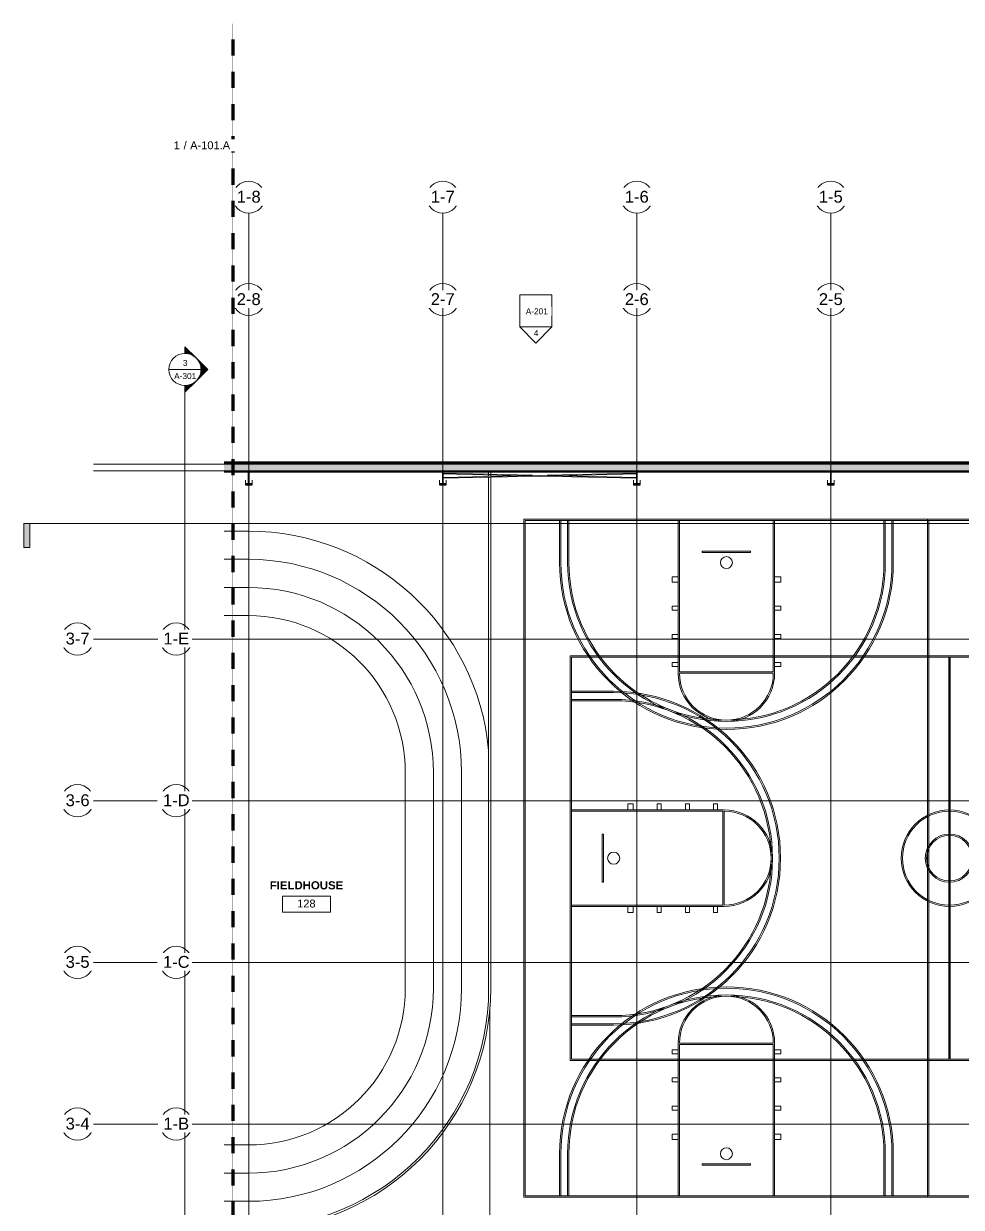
# Model space of a CAD drawing. Header units: inches. Extents: x 23906 to 26716, y -23130 to -20467.
# Drawn here: x 23908 to 25307, y -22233 to -20467 of the extents above; entities that cross this region are included whole.
import ezdxf

# ---------------------------------------------------------------- set-up
doc = ezdxf.new("R2010")
doc.units = ezdxf.units.IN
doc.header["$MEASUREMENT"] = 0
doc.linetypes.add('Dash_2_', pattern=[0.25, 0.125, -0.125])
doc.linetypes.add('Grid Line 1_2_', pattern=[0.875, 0.5, -0.125, 0.125, -0.125])
for name, color, linetype, lineweight in [('A-ANNO-MATC', 214, 'Dash_2_', 140), ('A-AREA-IDEN', 2, 'Continuous', 9), ('A-FLOR', 192, 'Continuous', 13), ('A-FLOR-HRAL', 11, 'Continuous', 9), ('A-FLOR-OTLN', 90, 'Continuous', 9), ('A-WALL', 113, 'Continuous', 13), ('A-WALL-PATT', 111, 'Continuous', 50), ('G-ANNO-SYMB', 111, 'Continuous', 9), ('L-SITE-WALL', 31, 'Continuous', 13), ('S-BEAM', 12, 'Continuous', 9), ('S-GRID', 1, 'Continuous', 9), ('S-GRID-IDEN', 1, 'Continuous', 9)]:
    doc.layers.add(name, color=color, linetype=linetype, lineweight=lineweight)
doc.styles.add('Arial', font='arial.ttf', dxfattribs={"height": 17.703593})
doc.styles.add('Arial_1', font='arial.ttf', dxfattribs={"height": 8.851796})
doc.styles.add('Arial_2', font='arial.ttf', dxfattribs={"height": 11.802395})
doc.styles.add('Arial_3', font='arial.ttf', dxfattribs={"height": 0.122942})
doc.styles.add('Arial_B_1', font='arialbd.ttf', dxfattribs={"height": 12.177074})
pattern_1 = [(225, (25112.39, -22360.053), (9.503515, -9.503515), []), (225, (25112.39, -22374.453), (9.503515, -9.503515), [])]
pattern_2 = [(225, (24822.89, -22360.053), (9.503515, -9.503515), []), (225, (24822.89, -22374.453), (9.503515, -9.503515), [])]
pattern_3 = [(225, (24533.39, -22360.053), (9.503515, -9.503515), []), (225, (24533.39, -22374.453), (9.503515, -9.503515), [])]
pattern_4 = [(225, (24243.89, -22360.053), (9.503515, -9.503515), []), (225, (24243.89, -22374.453), (9.503515, -9.503515), [])]

# ---------------------------------------------------------------- blocks, each defined once
blk = doc.blocks.new('Top Rail Type - Top Rail_Internal_-939601-Enlarged First Floor Plan _East_')
at = {"layer": 'A-FLOR-HRAL'}
for p, q in [((24601.9, -21135.1), (24601.9, -21139.2)), ((24601.9, -21140.2), (24601.9, -21142.4)), ((24604.9, -21135.1), (24604.9, -21139.3)), ((24604.9, -21140.3), (24604.9, -21142.4)), ((24601.9, -21143.4), (24601.9, -21906.1)), ((24604.9, -21143.4), (24604.9, -21906.1)), ((24243.4, -22264.5), (24207.1, -22264.5)), ((24243.4, -22267.6), (24207.1, -22267.6))]:
    blk.add_line(p, q, dxfattribs=at)
for radius in [358.5, 361.5]:
    blk.add_arc((24243.4, -21906.1), radius, 270, 0, dxfattribs=at)
blk = doc.blocks.new('columns and girder2 - one-V10-Enlarged First Floor Plan _East_')
at = {"layer": 'S-BEAM'}
h = blk.add_hatch(dxfattribs=at)
h.set_pattern_fill('FP_15', color=256, style=0, pattern_type=2)
h.set_pattern_definition(pattern_1)
h.paths.add_polyline_path([(-5, -1.2), (-5, -2), (5, -2), (5, -1.2), (0, -1.2)], flags=0)
h.paths.add_polyline_path([(-5, -17), (-5, -18.5), (5, -18.5), (5, -17)], flags=0)
h.paths.add_polyline_path([(5, -1204.9), (-5, -1204.9), (-5, -1206.4), (5, -1206.4)], flags=0)
h.paths.add_polyline_path([(5, -1224.3), (-5, -1224.3), (-5, -1225), (5, -1225)], flags=0)
h = blk.add_hatch(dxfattribs=at)
h.set_pattern_fill('FP_15', color=256, style=0, pattern_type=2)
h.set_pattern_definition(pattern_1)
h.paths.add_polyline_path([(-0.6, -2), (-0.6, -17), (0.6, -17), (0.6, -2)], flags=0)
h.paths.add_polyline_path([(0.6, -1206.4), (-0.6, -1206.4), (-0.6, -1224.3), (0.6, -1224.3)], flags=0)
at = {"layer": 'S-BEAM', "lineweight": 30}
for p, q in [((-5, -1.2), (-5, -2)), ((-5, -2), (5, -2)), ((5, -17), (-5, -17)), ((-5, -17), (-5, -18.5)), ((0.6, -2), (-0.6, -2)), ((-0.6, -2), (-0.6, -17)), ((-0.6, -17), (0.6, -17)), ((0.6, -17), (0.6, -2)), ((5, -2), (5, -1.2)), ((5, -18.5), (5, -17)), ((-5, -18.5), (5, -18.5)), ((5, -1204.9), (-5, -1204.9)), ((-5, -1204.9), (-5, -1206.4)), ((-5, -1206.4), (5, -1206.4)), ((0.6, -1206.4), (-0.6, -1206.4)), ((-0.6, -1206.4), (-0.6, -1224.3)), ((0.6, -1224.3), (0.6, -1206.4)), ((5, -1206.4), (5, -1204.9)), ((5, -1224.3), (-5, -1224.3)), ((-5, -1224.3), (-5, -1225)), ((-0.6, -1224.3), (0.6, -1224.3)), ((5, -1225), (5, -1224.3))]:
    blk.add_line(p, q, dxfattribs=at)
at = {"layer": 'S-BEAM'}
for p, q in [((-5, -17), (-5, -10.4)), ((5, -10.4), (5, -17)), ((-5, -1212.1), (-5, -1206.4)), ((5, -1206.4), (5, -1212.1))]:
    blk.add_line(p, q, dxfattribs=at)
blk = doc.blocks.new('columns and girder2 - one-V11-Enlarged First Floor Plan _East_')
at = {"layer": 'S-BEAM'}
h = blk.add_hatch(dxfattribs=at)
h.set_pattern_fill('FP_16', color=256, style=0, pattern_type=2)
h.set_pattern_definition(pattern_2)
h.paths.add_polyline_path([(5, -1.2), (-5, -1.2), (-5, -2), (5, -2)], flags=0)
h.paths.add_polyline_path([(5, -17), (-5, -17), (-5, -18.5), (5, -18.5)], flags=0)
h.paths.add_polyline_path([(5, -1204.9), (-5, -1204.9), (-5, -1206.4), (5, -1206.4)], flags=0)
h.paths.add_polyline_path([(5, -1224.3), (-5, -1224.3), (-5, -1225), (5, -1225)], flags=0)
h = blk.add_hatch(dxfattribs=at)
h.set_pattern_fill('FP_16', color=256, style=0, pattern_type=2)
h.set_pattern_definition(pattern_2)
h.paths.add_polyline_path([(0.6, -2), (-0.6, -2), (-0.6, -17), (0.6, -17), (0.6, -5.7), (0, -5.7), (-0.2, -5.6), (-0.3, -5.4), (-0.4, -5.2), (-0.3, -5), (-0.2, -4.8), (-0.1, -4.8), (0.1, -4.7), (0.6, -4.7), (0.6, -4)], flags=0)
h.paths.add_polyline_path([(0.6, -1206.4), (-0.6, -1206.4), (-0.6, -1224.3), (0.6, -1224.3), (0.6, -1216.2), (0, -1216.2), (-0.3, -1216.1), (-0.4, -1215.7), (-0.3, -1215.4), (0, -1215.2), (0.6, -1215.2), (0.6, -1214.4)], flags=0)
at = {"layer": 'S-BEAM', "lineweight": 30}
for p, q in [((-5, -1.2), (-5, -2)), ((-5, -2), (5, -2)), ((5, -17), (-5, -17)), ((-5, -17), (-5, -18.5)), ((0.6, -2), (-0.6, -2)), ((-0.6, -2), (-0.6, -17)), ((-0.6, -17), (0.6, -17)), ((0.6, -4.7), (0.6, -2)), ((0.6, -17), (0.6, -5.7)), ((5, -2), (5, -1.2)), ((5, -18.5), (5, -17)), ((-5, -18.5), (5, -18.5)), ((5, -1204.9), (-5, -1204.9)), ((-5, -1204.9), (-5, -1206.4)), ((-5, -1206.4), (5, -1206.4)), ((0.6, -1206.4), (-0.6, -1206.4)), ((-0.6, -1206.4), (-0.6, -1224.3)), ((0.6, -1215.2), (0.6, -1206.4)), ((0.6, -1224.3), (0.6, -1216.2)), ((5, -1206.4), (5, -1204.9)), ((5, -1224.3), (-5, -1224.3)), ((-5, -1224.3), (-5, -1225)), ((-0.6, -1224.3), (0.6, -1224.3)), ((5, -1225), (5, -1224.3))]:
    blk.add_line(p, q, dxfattribs=at)
at = {"layer": 'S-BEAM'}
for p, q in [((-5, -17), (-5, -10.4)), ((5, -10.4), (5, -17)), ((-5, -1212.1), (-5, -1206.4)), ((5, -1206.4), (5, -1212.1))]:
    blk.add_line(p, q, dxfattribs=at)
blk = doc.blocks.new('columns and girder2 - one-V12-Enlarged First Floor Plan _East_')
at = {"layer": 'S-BEAM'}
h = blk.add_hatch(dxfattribs=at)
h.set_pattern_fill('FP_17', color=256, style=0, pattern_type=2)
h.set_pattern_definition(pattern_3)
h.paths.add_polyline_path([(5, -0.5), (-5, -0.5), (-5, -2), (5, -2)], flags=0)
h.paths.add_polyline_path([(-5, -17), (-5, -18.5), (5, -18.5), (5, -17)], flags=0)
h.paths.add_polyline_path([(-5, -1204.9), (-5, -1206.4), (5, -1206.4), (5, -1204.9)], flags=0)
h.paths.add_polyline_path([(5, -1224.3), (-5, -1224.3), (-5, -1225), (5, -1225)], flags=0)
h = blk.add_hatch(dxfattribs=at)
h.set_pattern_fill('FP_17', color=256, style=0, pattern_type=2)
h.set_pattern_definition(pattern_3)
h.paths.add_polyline_path([(0.6, -2), (-0.6, -2), (-0.6, -4.7), (0, -4.7), (0.3, -4.9), (0.4, -5.3), (0.3, -5.6), (0, -5.7), (-0.6, -5.7), (-0.6, -17), (0.6, -17), (0.6, -4)], flags=0)
h.paths.add_polyline_path([(-0.6, -1206.4), (-0.6, -1215.2), (-0.3, -1215.2), (0, -1215.4), (0.1, -1215.7), (0, -1216.1), (-0.3, -1216.2), (-0.6, -1216.2), (-0.6, -1224.3), (0.6, -1224.3), (0.6, -1206.4)], flags=0)
at = {"layer": 'S-BEAM', "lineweight": 30}
for p, q in [((5, -0.5), (-5, -0.5)), ((-5, -0.5), (-5, -2)), ((-5, -2), (5, -2)), ((5, -17), (-5, -17)), ((-5, -17), (-5, -18.5)), ((0.6, -2), (-0.6, -2)), ((-0.6, -2), (-0.6, -4.7)), ((-0.6, -5.7), (-0.6, -17)), ((-0.6, -17), (0.6, -17)), ((0.6, -17), (0.6, -2)), ((5, -2), (5, -0.5)), ((5, -18.5), (5, -17)), ((-5, -18.5), (5, -18.5)), ((5, -1204.9), (-5, -1204.9)), ((-5, -1204.9), (-5, -1206.4)), ((-5, -1206.4), (5, -1206.4)), ((0.6, -1206.4), (-0.6, -1206.4)), ((-0.6, -1206.4), (-0.6, -1215.2)), ((-0.6, -1216.2), (-0.6, -1224.3)), ((0.6, -1224.3), (0.6, -1206.4)), ((5, -1206.4), (5, -1204.9)), ((5, -1224.3), (-5, -1224.3)), ((-5, -1224.3), (-5, -1225)), ((-0.6, -1224.3), (0.6, -1224.3)), ((5, -1225), (5, -1224.3))]:
    blk.add_line(p, q, dxfattribs=at)
at = {"layer": 'S-BEAM'}
for p, q in [((-5, -17), (-5, -10.4)), ((5, -10.4), (5, -17)), ((-5, -1212.1), (-5, -1206.4)), ((5, -1206.4), (5, -1212.1))]:
    blk.add_line(p, q, dxfattribs=at)
blk = doc.blocks.new('columns and girder2 - one-V13-Enlarged First Floor Plan _East_')
at = {"layer": 'S-BEAM'}
h = blk.add_hatch(dxfattribs=at)
h.set_pattern_fill('FP_18', color=256, style=0, pattern_type=2)
h.set_pattern_definition(pattern_4)
h.paths.add_polyline_path([(-5, -0.5), (-5, -2), (5, -2), (5, -0.5)], flags=0)
h.paths.add_polyline_path([(5, -17), (-5, -17), (-5, -18.5), (5, -18.5)], flags=0)
h.paths.add_polyline_path([(-5, -1204.9), (-5, -1206.4), (5, -1206.4), (5, -1204.9)], flags=0)
h.paths.add_polyline_path([(5, -1224.3), (-5, -1224.3), (-5, -1225), (5, -1225)], flags=0)
h = blk.add_hatch(dxfattribs=at)
h.set_pattern_fill('FP_18', color=256, style=0, pattern_type=2)
h.set_pattern_definition(pattern_4)
h.paths.add_polyline_path([(0.6, -2), (-0.6, -2), (-0.6, -17), (0.6, -17)], flags=0)
h.paths.add_polyline_path([(-0.6, -1206.4), (-0.6, -1224.3), (0.6, -1224.3), (0.6, -1206.4)], flags=0)
at = {"layer": 'S-BEAM', "lineweight": 30}
for p, q in [((5, -0.5), (-5, -0.5)), ((-5, -0.5), (-5, -2)), ((-5, -2), (5, -2)), ((5, -17), (-5, -17)), ((-5, -17), (-5, -18.5)), ((0.6, -2), (-0.6, -2)), ((-0.6, -2), (-0.6, -17)), ((-0.6, -17), (0.6, -17)), ((0.6, -17), (0.6, -2)), ((5, -2), (5, -0.5)), ((5, -18.5), (5, -17)), ((-5, -18.5), (5, -18.5)), ((5, -1204.9), (-5, -1204.9)), ((-5, -1204.9), (-5, -1206.4)), ((-5, -1206.4), (5, -1206.4)), ((0.6, -1206.4), (-0.6, -1206.4)), ((-0.6, -1206.4), (-0.6, -1224.3)), ((0.6, -1224.3), (0.6, -1206.4)), ((5, -1206.4), (5, -1204.9)), ((5, -1224.3), (-5, -1224.3)), ((-5, -1224.3), (-5, -1225)), ((-0.6, -1224.3), (0.6, -1224.3)), ((5, -1225), (5, -1224.3))]:
    blk.add_line(p, q, dxfattribs=at)
at = {"layer": 'S-BEAM'}
for p, q in [((-5, -17), (-5, -10.4)), ((5, -10.4), (5, -17)), ((-5, -1212.1), (-5, -1206.4)), ((5, -1206.4), (5, -1212.1))]:
    blk.add_line(p, q, dxfattribs=at)
blk = doc.blocks.new('Round Bar - 1_-1262143-Enlarged First Floor Plan _East_')
at = {"layer": 'S-BEAM'}
for p, q in [((24822.3, -21137.8), (24533.7, -21143.8)), ((24533.7, -21144.8), (24678.6, -21141.8)), ((24702.2, -21141.3), (24822.3, -21138.8))]:
    blk.add_line(p, q, dxfattribs=at)
for start_param, end_param in [(0, 3.141593), (3.141593, 6.283185)]:
    blk.add_ellipse((24533.7, -21144.3), major_axis=(-0.01, 0.5), ratio=0.802206, start_param=start_param, end_param=end_param, dxfattribs=at)
blk = doc.blocks.new('Round Bar - 1_-1262172-Enlarged First Floor Plan _East_')
at = {"layer": 'S-BEAM'}
for p, q in [((24822.9, -21143.8), (24534, -21137.8)), ((24534, -21138.8), (24654.4, -21141.3)), ((24677.9, -21141.8), (24822.9, -21144.8))]:
    blk.add_line(p, q, dxfattribs=at)
for start_param, end_param in [(0, 3.141593), (3.141593, 6.283185)]:
    blk.add_ellipse((24822.9, -21144.3), major_axis=(0.01, 0.5), ratio=0.802206, start_param=start_param, end_param=end_param, dxfattribs=at)
blk = doc.blocks.new('Grid - Grid Head - Circle-14747-Enlarged First Floor Plan _East_')
at = {"layer": 'S-GRID-IDEN'}
blk.add_circle((0, 0), 0.25, dxfattribs=at)
blk = doc.blocks.new('Section - Section Head - Filled-1526-Enlarged First Floor Plan _East_')
at = {"layer": 'G-ANNO-SYMB'}
h = blk.add_hatch(color=256, dxfattribs=at)
edge = h.paths.add_edge_path(flags=0)
edge.add_line((-0.427, 0.177), (-0.25, 0.354))
edge.add_line((-0.25, 0.354), (-0.25, 0.25))
edge.add_arc((-0.25, 0), 0.25, 90, 135)
h = blk.add_hatch(color=256, dxfattribs=at)
edge = h.paths.add_edge_path(flags=0)
edge.add_arc((-0.25, 0), 0.25, 45, 90)
edge.add_line((-0.25, 0.25), (-0.25, 0.354))
edge.add_line((-0.25, 0.354), (-0.073, 0.177))
h = blk.add_hatch(color=256, dxfattribs=at)
edge = h.paths.add_edge_path(flags=0)
edge.add_arc((-0.25, 0), 0.25, 137.9216, 180)
edge.add_line((-0.5, 0), (-0.604, 0))
edge.add_line((-0.604, 0), (-0.436, 0.168))
h = blk.add_hatch(color=256, dxfattribs=at)
edge = h.paths.add_edge_path(flags=0)
edge.add_line((-0.064, 0.168), (0.104, 0))
edge.add_line((0.104, 0), (0, 0))
edge.add_arc((-0.25, 0), 0.25, 0, 42.0784)
for p, q in [((-0.25, 0.354), (-0.604, 0)), ((-0.25, 0.354), (-0.427, 0.177)), ((-0.25, 0.354), (0.104, 0)), ((-0.25, 0.25), (-0.25, 0.354)), ((-0.073, 0.177), (-0.25, 0.354)), ((-0.25, 0.354), (-0.25, 0.25)), ((-0.436, 0.168), (-0.604, 0)), ((-0.604, 0), (-0.5, 0)), ((0.104, 0), (-0.064, 0.168)), ((0, 0), (0.104, 0)), ((-0.5, 0), (-0.604, 0)), ((0, 0), (0.104, 0))]:
    blk.add_line(p, q, dxfattribs=at)
for start, end in [(360, 180), (90, 135), (45, 90), (137.9216, 180), (180, 360), (0, 42.0784)]:
    blk.add_arc((-0.25, 0), 0.25, start, end, dxfattribs=at)
blk = doc.blocks.new('Elevation - Detail Number-93309-Enlarged First Floor Plan _East_')
at = {"layer": 'G-ANNO-SYMB'}
for p, q in [((-0.25, -0.25), (-0.25, 0.25)), ((-0.25, 0.25), (0.25, 0.25)), ((0.25, 0.25), (0.25, -0.25)), ((0.25, -0.25), (-0.25, -0.25))]:
    blk.add_line(p, q, dxfattribs=at)
blk = doc.blocks.new('Elevation - Detail Number-93036-Enlarged First Floor Plan _East_')
at = {"layer": 'G-ANNO-SYMB'}
for p, q in [((0, 0.25), (-0.25, 0)), ((0.25, 0), (0, 0.25)), ((-0.25, 0), (0.25, 0))]:
    blk.add_line(p, q, dxfattribs=at)
blk = doc.blocks.new('Section - 3_32_ x 3_8_-18514-Enlarged First Floor Plan _East_')
at = {"layer": 'G-ANNO-SYMB'}
blk.add_hatch(color=256, dxfattribs=at).paths.add_polyline_path([(0, 0.375), (0, 0), (-0.09375, 0), (-0.09375, 0.375)], flags=0)
for p, q in [((0, 0.375), (-0.09375, 0.375)), ((-0.09375, 0.375), (-0.09375, 0)), ((0, 0), (0, 0.375)), ((-0.09375, 0), (0, 0))]:
    blk.add_line(p, q, dxfattribs=at)
blk = doc.blocks.new('Room Tag - Room Tag-1304355-Enlarged First Floor Plan _East_')
at = {"layer": 'A-AREA-IDEN'}
for p, q in [((-0.375, -0.0625), (-0.375, -0.3125)), ((-0.375, -0.0625), (0.375, -0.0625)), ((0.375, -0.0625), (0.375, -0.3125)), ((-0.375, -0.3125), (0.375, -0.3125))]:
    blk.add_line(p, q, dxfattribs=at)
blk = doc.blocks.new('View Reference - View Reference-80209-Enlarged First Floor Plan _East_')
at = {"layer": 'G-ANNO-SYMB', "insert": (0.003, 0.066), "char_height": 0.123, "width": 0.057, "attachment_point": 2, "line_spacing_factor": 0.938532, "style": 'Arial_3', "bg_fill": 3, "box_fill_scale": 1.25, "bg_fill_color": 0, "bg_fill_transparency": 0}
blk.add_mtext('/', dxfattribs=at)

msp = doc.modelspace()

# ---------------------------------------------------------------- hatches: boundary and pattern name
at = {"layer": 'A-WALL-PATT', "lineweight": 9}
h = msp.add_hatch(dxfattribs=at)
h.set_pattern_fill('FP_10', color=256, style=0, pattern_type=2)
h.set_pattern_definition([(0, (0, 0), (0, 12), []), (90, (0, 0), (-12, 7e-16), [])])
h.paths.add_polyline_path([(25968.8, -21124.3), (25981, -21124.3), (25981, -21123.3), (25968.8, -21123.3)], flags=0)
h.paths.add_polyline_path([(24476.7, -21124.3), (25932.8, -21124.3), (25932.8, -21123.3), (24207.1, -21123.3), (24207.1, -21124.3)], flags=0)
h = msp.add_hatch(dxfattribs=at)
h.set_pattern_fill('FP_9', color=256, style=0, pattern_type=2)
h.set_pattern_definition([(161.57, (0.48, 0.48), (-3.839953776, -1.544e-05), [0, -27.322, 3.034, 0]), (18.43, (-0.48, 0.48), (-3.839953776, 1.544e-05), [0, -27.322, 3.034, 0]), (108.43, (0.48, 0.48), (1.919622, -9.60052459), [9.106, -21.25]), (71.57, (-0.48, 0.48), (1.919622, 9.60052459), [9.106, -21.25])])
h.paths.add_polyline_path([(24813.7, -21134.3), (25932.8, -21134.3), (25932.8, -21124.3), (24207.1, -21124.3), (24207.1, -21134.3), (24746.3, -21134.3)], flags=0)
h.paths.add_polyline_path([(25981, -21134.3), (25981, -21124.3), (25968.8, -21124.3), (25968.8, -21134.3)], flags=0)

# ---------------------------------------------------------------- linework, layer by layer
at = {"layer": 'A-FLOR'}
msp.add_line((24603.4, -21938.5), (24603.4, -22266.1), dxfattribs=at)
at = {"layer": 'A-FLOR-OTLN'}
for p, q in [((24654.6, -21206.1), (25924.2, -21206.1)), ((24654.6, -21206.1), (24654.6, -22218.1)), ((24656.6, -21208.1), (24656.6, -22216.1)), ((24656.6, -21208.1), (25922.2, -21208.1)), ((24707.6, -21271.1), (24707.6, -21208.1)), ((24709.6, -21271.1), (24709.6, -21208.1)), ((24719.6, -21271.1), (24719.6, -21208.1)), ((24721.6, -21271.1), (24721.6, -21208.1)), ((24884.6, -21436.1), (24884.6, -21208.1)), ((24886.6, -21434.1), (24886.6, -21208.1)), ((25026.6, -21434.1), (25026.6, -21208.1)), ((25028.6, -21436.1), (25028.6, -21208.1)), ((25191.6, -21271.1), (25191.6, -21208.1)), ((25193.6, -21271.1), (25193.6, -21208.1)), ((25203.6, -21271.1), (25203.6, -21208.1)), ((25205.6, -21271.1), (25205.6, -21208.1)), ((25256.6, -21206.1), (25256.6, -22218.1)), ((25258.6, -21208.1), (25258.6, -22216.1)), ((24207.1, -21224.1), (24243.4, -21224.1)), ((24207.1, -21266.1), (24243.4, -21266.1)), ((24920.6, -21254.1), (24992.6, -21254.1)), ((24920.6, -21256.1), (24920.6, -21254.1)), ((24920.6, -21256.1), (24992.6, -21256.1)), ((24992.6, -21256.1), (24992.6, -21254.1)), ((24884.6, -21292.1), (24875.6, -21292.1)), ((24875.6, -21300.1), (24875.6, -21292.1)), ((24884.6, -21300.1), (24875.6, -21300.1)), ((25028.6, -21292.1), (25037.6, -21292.1)), ((25028.6, -21300.1), (25037.6, -21300.1)), ((25037.6, -21300.1), (25037.6, -21292.1)), ((24207.1, -21308.1), (24243.4, -21308.1)), ((24884.6, -21336.1), (24875.6, -21336.1)), ((24875.6, -21342.1), (24875.6, -21336.1)), ((25028.6, -21336.1), (25037.6, -21336.1)), ((25037.6, -21342.1), (25037.6, -21336.1)), ((24207.1, -21350.1), (24243.4, -21350.1)), ((24884.6, -21342.1), (24875.6, -21342.1)), ((25028.6, -21342.1), (25037.6, -21342.1)), ((24884.6, -21378.1), (24875.6, -21378.1)), ((24875.6, -21384.1), (24875.6, -21378.1)), ((24884.6, -21384.1), (24875.6, -21384.1)), ((25028.6, -21378.1), (25037.6, -21378.1)), ((25028.6, -21384.1), (25037.6, -21384.1)), ((25037.6, -21384.1), (25037.6, -21378.1)), ((25855.4, -21410.1), (24723.4, -21410.1)), ((24723.4, -21410.1), (24723.4, -22014.1)), ((24725.4, -21412.1), (24725.4, -22012.1)), ((25853.4, -21412.1), (24725.4, -21412.1)), ((24884.6, -21420.1), (24875.6, -21420.1)), ((24875.6, -21426.1), (24875.6, -21420.1)), ((25028.6, -21420.1), (25037.6, -21420.1)), ((25037.6, -21426.1), (25037.6, -21420.1)), ((25288.4, -21412.1), (25288.4, -22012.1)), ((25289.4, -21412.1), (25289.4, -22012.1)), ((25290.4, -21412.1), (25290.4, -22012.1)), ((24884.6, -21426.1), (24875.6, -21426.1)), ((24886.6, -21434.1), (25026.6, -21434.1)), ((24886.6, -21436.1), (25026.6, -21436.1)), ((25028.6, -21426.1), (25037.6, -21426.1)), ((24788.4, -21463.1), (24725.4, -21463.1)), ((24788.4, -21465.1), (24725.4, -21465.1)), ((24788.4, -21475.1), (24725.4, -21475.1)), ((24788.4, -21477.1), (24725.4, -21477.1)), ((24477.4, -21584.1), (24477.4, -21906.1)), ((24519.4, -21584.1), (24519.4, -21906.1)), ((24561.4, -21584.1), (24561.4, -21906.1)), ((24809.4, -21640.1), (24809.4, -21631.1)), ((24817.4, -21631.1), (24809.4, -21631.1)), ((24817.4, -21640.1), (24817.4, -21631.1)), ((24853.4, -21640.1), (24853.4, -21631.1)), ((24859.4, -21631.1), (24853.4, -21631.1)), ((24859.4, -21640.1), (24859.4, -21631.1)), ((24895.4, -21640.1), (24895.4, -21631.1)), ((24901.4, -21631.1), (24895.4, -21631.1)), ((24901.4, -21640.1), (24901.4, -21631.1)), ((24937.4, -21640.1), (24937.4, -21631.1)), ((24943.4, -21631.1), (24937.4, -21631.1)), ((24943.4, -21640.1), (24943.4, -21631.1)), ((24953.4, -21640.1), (24725.4, -21640.1)), ((24951.4, -21642.1), (24725.4, -21642.1)), ((24951.4, -21782.1), (24951.4, -21642.1)), ((24953.4, -21782.1), (24953.4, -21642.1)), ((24771.4, -21748.1), (24771.4, -21676.1)), ((24773.4, -21676.1), (24771.4, -21676.1)), ((24773.4, -21748.1), (24773.4, -21676.1)), ((24773.4, -21748.1), (24771.4, -21748.1)), ((24951.4, -21782.1), (24725.4, -21782.1)), ((24953.4, -21784.1), (24725.4, -21784.1)), ((24809.4, -21784.1), (24809.4, -21793.1)), ((24817.4, -21793.1), (24809.4, -21793.1)), ((24817.4, -21784.1), (24817.4, -21793.1)), ((24853.4, -21784.1), (24853.4, -21793.1)), ((24859.4, -21793.1), (24853.4, -21793.1)), ((24859.4, -21784.1), (24859.4, -21793.1)), ((24895.4, -21784.1), (24895.4, -21793.1)), ((24901.4, -21793.1), (24895.4, -21793.1)), ((24901.4, -21784.1), (24901.4, -21793.1)), ((24937.4, -21784.1), (24937.4, -21793.1)), ((24943.4, -21793.1), (24937.4, -21793.1)), ((24943.4, -21784.1), (24943.4, -21793.1)), ((24788.4, -21947.1), (24725.4, -21947.1)), ((24788.4, -21949.1), (24725.4, -21949.1)), ((24788.4, -21959.1), (24725.4, -21959.1)), ((24788.4, -21961.1), (24725.4, -21961.1)), ((24884.6, -21988.1), (24884.6, -22216.1)), ((24886.6, -21988.1), (25026.6, -21988.1)), ((24886.6, -21990.1), (25026.6, -21990.1)), ((24886.6, -21990.1), (24886.6, -22216.1)), ((25026.6, -21990.1), (25026.6, -22216.1)), ((25028.6, -21988.1), (25028.6, -22216.1)), ((24875.6, -21998.1), (24875.6, -22004.1)), ((24884.6, -21998.1), (24875.6, -21998.1)), ((24884.6, -22004.1), (24875.6, -22004.1)), ((25028.6, -21998.1), (25037.6, -21998.1)), ((25028.6, -22004.1), (25037.6, -22004.1)), ((25037.6, -21998.1), (25037.6, -22004.1)), ((24723.4, -22014.1), (25855.4, -22014.1)), ((24725.4, -22012.1), (25853.4, -22012.1)), ((24875.6, -22040.1), (24875.6, -22046.1)), ((24884.6, -22040.1), (24875.6, -22040.1)), ((25028.6, -22040.1), (25037.6, -22040.1)), ((25037.6, -22040.1), (25037.6, -22046.1)), ((24884.6, -22046.1), (24875.6, -22046.1)), ((25028.6, -22046.1), (25037.6, -22046.1)), ((24875.6, -22082.1), (24875.6, -22088.1)), ((24884.6, -22082.1), (24875.6, -22082.1)), ((24884.6, -22088.1), (24875.6, -22088.1)), ((25028.6, -22082.1), (25037.6, -22082.1)), ((25028.6, -22088.1), (25037.6, -22088.1)), ((25037.6, -22082.1), (25037.6, -22088.1)), ((24875.6, -22124.1), (24875.6, -22132.1)), ((24884.6, -22124.1), (24875.6, -22124.1)), ((25028.6, -22124.1), (25037.6, -22124.1)), ((25037.6, -22124.1), (25037.6, -22132.1)), ((24243.4, -22140.1), (24207.1, -22140.1)), ((24884.6, -22132.1), (24875.6, -22132.1)), ((25028.6, -22132.1), (25037.6, -22132.1)), ((24707.6, -22153.1), (24707.6, -22216.1)), ((24709.6, -22153.1), (24709.6, -22216.1)), ((24719.6, -22153.1), (24719.6, -22216.1)), ((24721.6, -22153.1), (24721.6, -22216.1)), ((25191.6, -22153.1), (25191.6, -22216.1)), ((25193.6, -22153.1), (25193.6, -22216.1)), ((25203.6, -22153.1), (25203.6, -22216.1)), ((25205.6, -22153.1), (25205.6, -22216.1)), ((24243.4, -22182.1), (24207.1, -22182.1)), ((24920.6, -22168.1), (24992.6, -22168.1)), ((24920.6, -22168.1), (24920.6, -22170.1)), ((24920.6, -22170.1), (24992.6, -22170.1)), ((24992.6, -22168.1), (24992.6, -22170.1)), ((24654.6, -22218.1), (25924.2, -22218.1)), ((24656.6, -22216.1), (25922.2, -22216.1)), ((24243.4, -22224.1), (24207.1, -22224.1))]:
    msp.add_line(p, q, dxfattribs=at)
for centre, radius in [((24956.6, -21271.1), 9), ((25289.4, -21712.1), 72), ((25289.4, -21712.1), 70), ((25289.4, -21712.1), 36), ((25289.4, -21712.1), 34), ((24788.4, -21712.1), 9), ((24956.6, -22153.1), 9)]:
    msp.add_circle(centre, radius, dxfattribs=at)
for centre, radius, start, end in [((24243.4, -21584.1), 360, 5.2236, 90), ((24243.4, -21584.1), 318, 0, 90), ((24956.6, -21271.1), 249, 180, 270), ((24956.6, -21271.1), 247, 180, 270), ((24956.6, -21271.1), 237, 180, 270), ((24956.6, -21271.1), 235, 180, 270), ((24956.6, -21271.1), 247, 270, 0), ((24956.6, -21271.1), 249, 270, 0), ((24956.6, -21271.1), 235, 270, 0), ((24956.6, -21271.1), 237, 270, 0), ((24243.4, -21584.1), 276, 0, 90), ((24243.4, -21584.1), 234, 0, 90), ((24956.6, -21436.1), 72, 180, 0), ((24956.6, -21436.1), 70, 180, 0), ((24788.4, -21712.1), 249, 0, 90), ((24788.4, -21712.1), 247, 0, 90), ((24788.4, -21712.1), 237, 0, 90), ((24788.4, -21712.1), 235, 0, 90), ((24953.4, -21712.1), 72, 270, 90), ((24953.4, -21712.1), 70, 270, 90), ((24788.4, -21712.1), 247, 270, 0), ((24788.4, -21712.1), 249, 270, 0), ((24788.4, -21712.1), 235, 270, 0), ((24788.4, -21712.1), 237, 270, 0), ((24243.4, -21906.1), 234, 270, 0), ((24243.4, -21906.1), 276, 270, 0), ((24243.4, -21906.1), 318, 270, 0), ((24956.6, -22153.1), 249, 90, 180), ((24956.6, -22153.1), 247, 90, 180), ((24956.6, -22153.1), 237, 90, 180), ((24956.6, -22153.1), 235, 90, 180), ((24956.6, -21988.1), 72, 0, 180), ((24956.6, -21988.1), 70, 0, 180), ((24956.6, -22153.1), 249, 0, 90), ((24956.6, -22153.1), 247, 0, 90), ((24956.6, -22153.1), 237, 0, 90), ((24956.6, -22153.1), 235, 0, 90)]:
    msp.add_arc(centre, radius, start, end, dxfattribs=at)
at = {"layer": 'A-WALL'}
for p, q in [((24207.1, -21123.3), (25932.8, -21123.3)), ((24207.1, -21124.3), (25932.8, -21124.3)), ((24207.1, -21134.3), (25932.8, -21134.3))]:
    msp.add_line(p, q, dxfattribs=at)
at = {"layer": 'G-ANNO-SYMB'}
for p, q in [((24124.8, -20982.8), (24172.8, -20982.8)), ((24148.8, -21006.8), (24148.8, -22912.6)), ((26316.2, -21212.5), (23917.1, -21212.5))]:
    msp.add_line(p, q, dxfattribs=at)
at = {"layer": 'L-SITE-WALL', "lineweight": 50}
for p, q in [((25932.8, -21121.8), (24207.1, -21121.8)), ((24207.1, -21135.1), (25932.8, -21135.1))]:
    msp.add_line(p, q, dxfattribs=at)
at = {"layer": 'S-GRID', "linetype": 'Grid Line 1_2_'}
for p, q in [((24243.9, -22929.3), (24243.9, -20749.7)), ((24533.4, -22929.3), (24533.4, -20749.7)), ((24822.9, -22929.3), (24822.9, -20749.7)), ((25112.4, -22929.3), (25112.4, -20749.7)), ((24243.9, -23058.9), (24243.9, -20902.4)), ((24533.4, -23058.9), (24533.4, -20902.4)), ((24822.9, -23058.9), (24822.9, -20902.4)), ((25112.4, -23058.9), (25112.4, -20902.4)), ((26601, -21124.3), (24012.5, -21124.3)), ((26649, -21134.3), (24012.5, -21134.3))]:
    msp.add_line(p, q, dxfattribs=at)

# ---------------------------------------------------------------- block references
at = {"layer": 'A-AREA-IDEN', "xscale": 95.99999999999994, "yscale": 95.99999999999994, "zscale": 95.99999999999994}
msp.add_blockref('Room Tag - Room Tag-1304355-Enlarged First Floor Plan _East_', (24330.1, -21762.7), dxfattribs=at)
at = {"layer": 'A-FLOR-HRAL'}
msp.add_blockref('Top Rail Type - Top Rail_Internal_-939601-Enlarged First Floor Plan _East_', (0, 0), dxfattribs=at)
at = {"layer": 'G-ANNO-SYMB', "xscale": 95.99999999999994, "yscale": 95.99999999999994, "zscale": 95.99999999999994}
for name, p in [('View Reference - View Reference-80209-Enlarged First Floor Plan _East_', (24148.8, -20648.8)), ('Elevation - Detail Number-93309-Enlarged First Floor Plan _East_', (24672.2, -20895.4))]:
    msp.add_blockref(name, p, dxfattribs=at)
at = {"layer": 'G-ANNO-SYMB', "extrusion": (0, 0, -1), "xscale": 95.99999999999994, "yscale": 95.99999999999994, "zscale": 95.99999999999994, "rotation": 180}
for name, p in [('Elevation - Detail Number-93036-Enlarged First Floor Plan _East_', (-24672.2, -20919.4)), ('Section - 3_32_ x 3_8_-18514-Enlarged First Floor Plan _East_', (-23917.1, -21212.5))]:
    msp.add_blockref(name, p, dxfattribs=at)
at = {"layer": 'G-ANNO-SYMB', "xscale": 95.99999999999994, "yscale": 95.99999999999994, "zscale": 95.99999999999994, "rotation": 269.9999999999996}
msp.add_blockref('Section - Section Head - Filled-1526-Enlarged First Floor Plan _East_', (24148.8, -21006.8), dxfattribs=at)
at = {"layer": 'S-BEAM', "rotation": 180}
for name, p in [('columns and girder2 - one-V13-Enlarged First Floor Plan _East_', (24243.9, -22360.1)), ('columns and girder2 - one-V12-Enlarged First Floor Plan _East_', (24533.4, -22360.1)), ('columns and girder2 - one-V11-Enlarged First Floor Plan _East_', (24822.9, -22360.1)), ('columns and girder2 - one-V10-Enlarged First Floor Plan _East_', (25112.4, -22360.1))]:
    msp.add_blockref(name, p, dxfattribs=at)
at = {"layer": 'S-BEAM'}
for name in ['Round Bar - 1_-1262143-Enlarged First Floor Plan _East_', 'Round Bar - 1_-1262172-Enlarged First Floor Plan _East_']:
    msp.add_blockref(name, (0, 0), dxfattribs=at)
at = {"layer": 'S-GRID-IDEN', "xscale": 95.99999999999994, "yscale": 95.99999999999994, "zscale": 95.99999999999994}
for p in [(24243.9, -20725.7), (24533.4, -20725.7), (24822.9, -20725.7), (25112.4, -20725.7), (24243.9, -20878.4), (24533.4, -20878.4), (24822.9, -20878.4), (25112.4, -20878.4)]:
    msp.add_blockref('Grid - Grid Head - Circle-14747-Enlarged First Floor Plan _East_', p, dxfattribs=at)
for p, rotation in [((23988.5, -21385.1), 89.99999999999987), ((24135.7, -21385.1), 89.9999999999998), ((23988.5, -21626.3), 89.99999999999987), ((24135.7, -21626.3), 89.9999999999998), ((23988.5, -21867.6), 89.99999999999987), ((24135.7, -21867.6), 89.9999999999998), ((23988.5, -22108.8), 89.99999999999987), ((24135.7, -22108.8), 89.9999999999998)]:
    msp.add_blockref('Grid - Grid Head - Circle-14747-Enlarged First Floor Plan _East_', p, dxfattribs=dict(at, rotation=rotation))

# ---------------------------------------------------------------- texts
at = {"layer": 'A-AREA-IDEN', "attachment_point": 2, "line_spacing_factor": 0.938532}
for s, insert, char_height, width, style in [('FIELDHOUSE', (24330.1, -21746.5), 12.18, 127.152, 'Arial_B_1'), ('128', (24329.9, -21773.9), 11.8, 32.832, 'Arial_2')]:
    msp.add_mtext(s, dxfattribs=dict(at, insert=insert, char_height=char_height, width=width, style=style))
at = {"layer": 'G-ANNO-SYMB', "char_height": 8.85, "attachment_point": 2, "line_spacing_factor": 0.938532, "style": 'Arial_1'}
for s, insert, width in [('3', (24149.1, -20968.6), 8.208), ('A-301', (24149.1, -20988.3), 39.312)]:
    msp.add_mtext(s, dxfattribs=dict(at, insert=insert, width=width))

# ---------------------------------------------------------------- next in the draw order: texts
at = {"layer": 'G-ANNO-SYMB', "line_spacing_factor": 0.938532, "bg_fill": 3, "box_fill_scale": 1.25, "bg_fill_color": 0, "bg_fill_transparency": 0}
for s, insert, char_height, width, attachment_point, style in [('1', (24141.1, -20642.4), 11.8, 10.944, 3, 'Arial_2'), ('A-201', (24673.8, -20891.6), 8.85, 39.312, 2, 'Arial_1'), ('4', (24672.7, -20924.1), 8.85, 8.208, 2, 'Arial_1')]:
    msp.add_mtext(s, dxfattribs=dict(at, insert=insert, char_height=char_height, width=width, attachment_point=attachment_point, style=style))
at = {"layer": 'S-GRID-IDEN', "char_height": 17.7, "width": 42.552, "attachment_point": 2, "line_spacing_factor": 0.938532, "style": 'Arial', "bg_fill": 3, "box_fill_scale": 1.25, "bg_fill_color": 0, "bg_fill_transparency": 0}
for s, insert in [('1-8', (24243.9, -20716.2)), ('1-7', (24533.4, -20716.2)), ('1-6', (24822.9, -20716.2)), ('1-5', (25112.4, -20716.2)), ('2-8', (24243.9, -20869)), ('2-7', (24533.4, -20869)), ('2-6', (24822.9, -20869)), ('2-5', (25112.4, -20869)), ('3-7', (23988.6, -21375.5)), ('3-6', (23988.6, -21616.8)), ('3-5', (23988.6, -21858)), ('3-4', (23988.6, -22099.3))]:
    msp.add_mtext(s, dxfattribs=dict(at, insert=insert))

# ---------------------------------------------------------------- next in the draw order: linework, layer by layer
at = {"layer": 'A-ANNO-MATC'}
msp.add_line((24220.4, -20466.8), (24220.4, -23129.9), dxfattribs=at)
at = {"layer": 'S-GRID', "linetype": 'Grid Line 1_2_'}
for p, q in [((26427.3, -21385.1), (24012.5, -21385.1)), ((26427.3, -21626.3), (24012.5, -21626.3)), ((26427.3, -21867.6), (24012.5, -21867.6)), ((26427.3, -22108.8), (24012.5, -22108.8))]:
    msp.add_line(p, q, dxfattribs=at)

# ---------------------------------------------------------------- next in the draw order: texts
at = {"layer": 'G-ANNO-SYMB', "insert": (24156.5, -20642.4), "char_height": 11.8, "width": 70.992, "attachment_point": 1, "line_spacing_factor": 0.938532, "style": 'Arial_2', "bg_fill": 3, "box_fill_scale": 1.25, "bg_fill_color": 0, "bg_fill_transparency": 0}
msp.add_mtext('A-101.A', dxfattribs=at)
at = {"layer": 'S-GRID-IDEN', "char_height": 17.7, "attachment_point": 2, "line_spacing_factor": 0.938532, "style": 'Arial', "bg_fill": 3, "box_fill_scale": 1.25, "bg_fill_color": 0, "bg_fill_transparency": 0}
for s, insert, width in [('1-E', (24135.8, -21375.5), 45.792), ('1-D', (24135.8, -21616.8), 47.304), ('1-C', (24135.8, -21858), 47.304), ('1-B', (24135.8, -22099.3), 45.792)]:
    msp.add_mtext(s, dxfattribs=dict(at, insert=insert, width=width))

# ---------------------------------------------------------------- next in the draw order: linework, layer by layer
at = {"layer": 'S-GRID', "linetype": 'Grid Line 1_2_'}
for p, q in [((26649, -21385.1), (24159.7, -21385.1)), ((26649, -21626.3), (24159.7, -21626.3)), ((26649, -21867.6), (24159.7, -21867.6)), ((26649, -22108.8), (24159.7, -22108.8))]:
    msp.add_line(p, q, dxfattribs=at)

doc.saveas('drawing.dxf')
